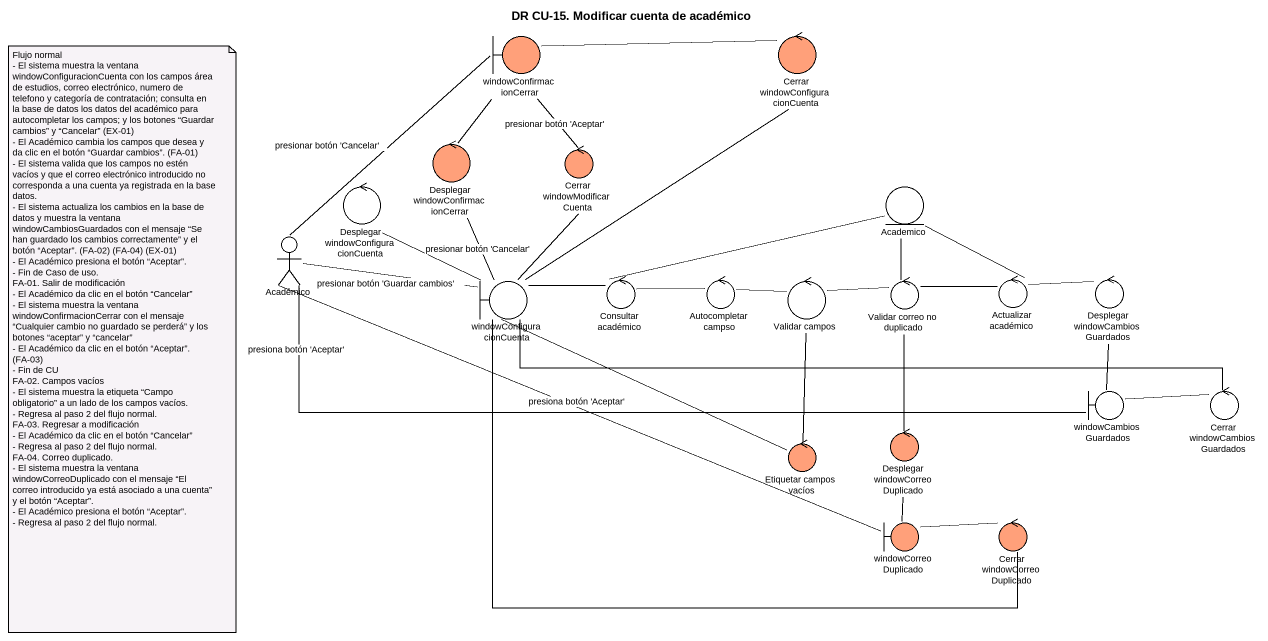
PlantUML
@startuml
title DR CU-15. Modificar cuenta de académico
boundary windowConfirmacionCerrar #FFA07A
control "Cerrar windowConfiguracionCuenta" as Cerrar_windowConfiguracionCu #FFA07A
control "Desplegar windowConfirmacionCerrar" as Desplegar #FFA07A
control "Cerrar windowModificarCuenta" as Cerrar_windowModificarCuenta #FFA07A
control "Desplegar windowConfiguracionCuenta" as Desplegar_2
entity Academico
actor Académico
boundary windowConfiguracionCuenta
control "Consultar académico" as Consultar_académico
control "Autocompletar campso" as Autocompletar_campso
control "Validar campos" as Validar_campos
control "Validar correo no duplicado" as Validar_correo_no_duplicado
control "Actualizar académico" as Actualizar_académico
control "Desplegar windowCambiosGuardados" as Desplegar_3
boundary windowCambiosGuardados
control "Cerrar windowCambiosGuardados" as Cerrar_windowCambiosGuardado
control "Etiquetar campos vacíos" as Etiquetar_campos_vacíos #FFA07A
control "Desplegar windowCorreoDuplicado" as Desplegar_4 #FFA07A
boundary windowCorreoDuplicado #FFA07A
control "Cerrar windowCorreoDuplicado" as Cerrar_windowCorreoDuplicado #FFA07A
windowConfirmacionCerrar -right- Cerrar_windowConfiguracionCu
Cerrar_windowConfiguracionCu -- windowConfiguracionCuenta
Desplegar -up- windowConfirmacionCerrar
Cerrar_windowModificarCuenta -up- windowConfirmacionCerrar : presionar botón 'Aceptar'
Cerrar_windowModificarCuenta -- windowConfiguracionCuenta
Desplegar_2 -- windowConfiguracionCuenta
Académico -up- windowConfirmacionCerrar : presionar botón 'Cancelar'
Académico -right- windowConfiguracionCuenta : presionar botón 'Guardar cambios'
windowConfiguracionCuenta -up- Desplegar : presionar botón 'Cancelar'
windowConfiguracionCuenta -right- Consultar_académico
Consultar_académico -right- Academico
Consultar_académico -right- Autocompletar_campso
Autocompletar_campso -right- Validar_campos
Validar_campos -right- Validar_correo_no_duplicado
Validar_campos -- Etiquetar_campos_vacíos
Validar_correo_no_duplicado -up- Academico
Validar_correo_no_duplicado -right- Actualizar_académico
Validar_correo_no_duplicado -- Desplegar_4
Actualizar_académico -up- Academico
Actualizar_académico -right- Desplegar_3
Desplegar_3 -- windowCambiosGuardados
windowCambiosGuardados -left- Académico : presiona botón 'Aceptar'
windowCambiosGuardados -right- Cerrar_windowCambiosGuardado
Cerrar_windowCambiosGuardado -left- windowConfiguracionCuenta
Etiquetar_campos_vacíos -left- windowConfiguracionCuenta
Desplegar_4 -- windowCorreoDuplicado
windowCorreoDuplicado -left- Académico : presiona botón 'Aceptar'
windowCorreoDuplicado -right- Cerrar_windowCorreoDuplicado
Cerrar_windowCorreoDuplicado -left- windowConfiguracionCuenta
note as N1
  Flujo normal
  - El sistema muestra la ventana windowConfiguracionCuenta con los campos área de estudios, correo electrónico, numero de telefono y categoría de contratación; consulta en la base de datos los datos del académico para autocompletar los campos; y los botones “Guardar cambios” y “Cancelar” (EX-01)
  - El Académico cambia los campos que desea y da clic en el botón “Guardar cambios”. (FA-01)
  - El sistema valida que los campos no estén vacíos y que el correo electrónico introducido no corresponda a una cuenta ya registrada en la base datos.
  - El sistema actualiza los cambios en la base de datos y muestra la ventana windowCambiosGuardados con el mensaje “Se han guardado los cambios correctamente” y el botón “Aceptar”. (FA-02) (FA-04) (EX-01)
  - El Académico presiona el botón “Aceptar”.
  - Fin de Caso de uso.
  FA-01. Salir de modificación
  - El Académico da clic en el botón “Cancelar”
  - El sistema muestra la ventana windowConfirmacionCerrar con el mensaje “Cualquier cambio no guardado se perderá” y los botones “aceptar” y “cancelar”
  - El Académico da clic en el botón “Aceptar”. (FA-03)
  - Fin de CU
  FA-02. Campos vacíos
  - El sistema muestra la etiqueta “Campo obligatorio” a un lado de los campos vacíos.
  - Regresa al paso 2 del flujo normal.
  FA-03. Regresar a modificación
  - El Académico da clic en el botón “Cancelar”
  - Regresa al paso 2 del flujo normal.
  FA-04. Correo duplicado.
  - El sistema muestra la ventana windowCorreoDuplicado con el mensaje “El correo introducido ya está asociado a una cuenta” y el botón “Aceptar”.
  - El Académico presiona el botón “Aceptar”.
  - Regresa al paso 2 del flujo normal.
end note
@enduml
